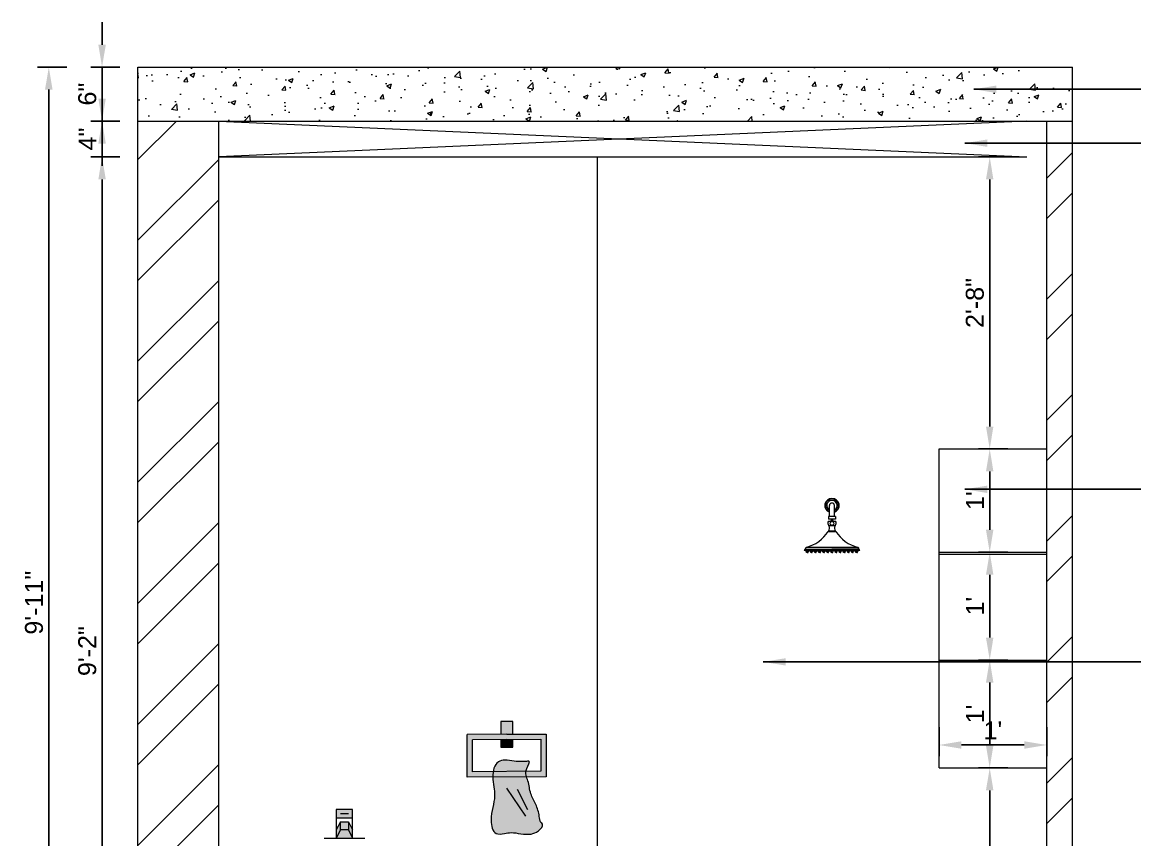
# Model space of a CAD drawing. Header units: inches. Extents: x 213 to 17763, y -4830 to 1802.
# Drawn here: x 5711.4 to 5835.3, y 1095.5 to 1186.4 of the extents above; entities that cross this region are included whole.
import ezdxf

# ---------------------------------------------------------------- set-up
doc = ezdxf.new("R2010")
doc.units = ezdxf.units.IN
doc.header["$MEASUREMENT"] = 0
for name, pattern in [('0', [0]), ('ACAD_ISO02W100', [15, 12, -3]), ('AUDIT_D_060311083008-3', [0])]:
    doc.linetypes.add(name, pattern=pattern)
doc.layers.add('.', color=30, linetype='Continuous')
doc.styles.get("Standard").update_dxf_attribs({"font": 'arial.ttf'})
doc.dimstyles.new('ISO-25', dxfattribs={"dimtxt": 4.5, "dimasz": 2.5, "dimexe": 1.25, "dimexo": 0.625, "dimtad": 1, "dimdec": 0, "dimlunit": 4, "dimtxsty": 'Standard', "dimcen": 2.5, "dimadec": 0, "dimazin": 0, "dimtfac": 1, "dimtdec": 0, "dimtmove": 0, "dimatfit": 3, "dimfxl": 1, "dimarcsym": 0})

# ---------------------------------------------------------------- blocks, each defined once
blk = doc.blocks.new('*D345')
at = {"color": 0, "linetype": 'AUDIT_D_060311083008-3', "lineweight": -2, "transparency": 16777216}
for p, q in [((5720.3, 1183.95), (5720.3, 1186.45)), ((5720.3, 1181.45), (5720.3, 1175.45)), ((5720.3, 1172.95), (5720.3, 1170.45))]:
    blk.add_line(p, q, dxfattribs=at)
at = {"color": 0, "linetype": 'ACAD_ISO02W100', "lineweight": -2, "transparency": 16777216}
for p, q in [((5722.3, 1181.45), (5719.05, 1181.45)), ((5722.3, 1175.45), (5719.05, 1175.45))]:
    blk.add_line(p, q, dxfattribs=at)
at = {"color": 0, "transparency": 16777216}
for points in [[(5719.89, 1183.95), (5720.72, 1183.95), (5720.3, 1181.45)], [(5719.89, 1172.95), (5720.72, 1172.95), (5720.3, 1175.45)]]:
    blk.add_solid(points, dxfattribs=at)
at = {"layer": 'Defpoints', "color": 0, "transparency": 16777216}
for p in [(5724.3, 1181.45), (5720.3, 1175.45), (5724.3, 1175.45)]:
    blk.add_point(p, dxfattribs=at)
at = {"color": 0, "lineweight": 5, "transparency": 16777216, "insert": (5718.66, 1178.45), "char_height": 2, "attachment_point": 5, "rotation": 90}
blk.add_mtext('6"', dxfattribs=at)
blk = doc.blocks.new('*D346')
at = {"color": 0, "linetype": 'AUDIT_D_060311083008-3', "lineweight": -2, "transparency": 16777216}
for p, q in [((5720.3, 1177.95), (5720.3, 1180.45)), ((5720.3, 1175.45), (5720.3, 1171.45)), ((5720.3, 1168.95), (5720.3, 1166.45))]:
    blk.add_line(p, q, dxfattribs=at)
at = {"color": 0, "linetype": 'ACAD_ISO02W100', "lineweight": -2, "transparency": 16777216}
for p, q in [((5722.3, 1175.45), (5719.05, 1175.45)), ((5722.3, 1171.45), (5719.05, 1171.45))]:
    blk.add_line(p, q, dxfattribs=at)
at = {"color": 0, "transparency": 16777216}
for points in [[(5719.89, 1177.95), (5720.72, 1177.95), (5720.3, 1175.45)], [(5719.89, 1168.95), (5720.72, 1168.95), (5720.3, 1171.45)]]:
    blk.add_solid(points, dxfattribs=at)
at = {"layer": 'Defpoints', "color": 0, "transparency": 16777216}
for p in [(5724.3, 1175.45), (5720.3, 1171.45), (5733.3, 1171.45)]:
    blk.add_point(p, dxfattribs=at)
at = {"color": 0, "lineweight": 5, "transparency": 16777216, "insert": (5718.68, 1173.45), "char_height": 2, "attachment_point": 5, "rotation": 90}
blk.add_mtext('4"', dxfattribs=at)
blk = doc.blocks.new('*D347')
at = {"color": 0, "linetype": 'ACAD_ISO02W100', "lineweight": -2, "transparency": 16777216}
for p, q in [((5716.37, 1181.45), (5713.12, 1181.45)), ((5716.37, 1062.22), (5713.12, 1062.22))]:
    blk.add_line(p, q, dxfattribs=at)
at = {"color": 0, "linetype": 'AUDIT_D_060311083008-3', "lineweight": -2, "transparency": 16777216}
blk.add_line((5714.37, 1178.95), (5714.37, 1064.72), dxfattribs=at)
at = {"color": 0, "transparency": 16777216}
for points in [[(5713.95, 1178.95), (5714.79, 1178.95), (5714.37, 1181.45)], [(5713.95, 1064.72), (5714.79, 1064.72), (5714.37, 1062.22)]]:
    blk.add_solid(points, dxfattribs=at)
at = {"layer": 'Defpoints', "color": 0, "transparency": 16777216}
for p in [(5722.3, 1181.45), (5714.37, 1062.22), (5724.3, 1062.22)]:
    blk.add_point(p, dxfattribs=at)
at = {"color": 0, "lineweight": 5, "transparency": 16777216, "insert": (5712.73, 1121.84), "char_height": 2, "attachment_point": 5, "rotation": 90}
blk.add_mtext('9\'-11"', dxfattribs=at)
blk = doc.blocks.new('*D326')
at = {"color": 0, "linetype": 'ACAD_ISO02W100', "lineweight": -2, "transparency": 16777216}
for p, q in [((5821.17, 1171.45), (5817.92, 1171.45)), ((5821.17, 1138.95), (5817.92, 1138.95))]:
    blk.add_line(p, q, dxfattribs=at)
at = {"color": 0, "linetype": 'AUDIT_D_060311083008-3', "lineweight": -2, "transparency": 16777216}
blk.add_line((5819.17, 1168.95), (5819.17, 1141.45), dxfattribs=at)
at = {"color": 0, "transparency": 16777216}
for points in [[(5818.75, 1168.95), (5819.58, 1168.95), (5819.17, 1171.45)], [(5818.75, 1141.45), (5819.58, 1141.45), (5819.17, 1138.95)]]:
    blk.add_solid(points, dxfattribs=at)
at = {"layer": 'Defpoints', "color": 0, "transparency": 16777216}
for p in [(5828.17, 1171.45), (5819.17, 1138.95), (5823.3, 1138.95)]:
    blk.add_point(p, dxfattribs=at)
at = {"color": 0, "lineweight": 5, "transparency": 16777216, "insert": (5817.52, 1155.2), "char_height": 2, "attachment_point": 5, "rotation": 90}
blk.add_mtext('2\'-8"', dxfattribs=at)
blk = doc.blocks.new('*D327')
at = {"color": 0, "linetype": 'ACAD_ISO02W100', "lineweight": -2, "transparency": 16777216}
for p, q in [((5821.17, 1138.95), (5817.92, 1138.95)), ((5821.17, 1127.45), (5817.92, 1127.45))]:
    blk.add_line(p, q, dxfattribs=at)
at = {"color": 0, "linetype": 'AUDIT_D_060311083008-3', "lineweight": -2, "transparency": 16777216}
blk.add_line((5819.17, 1136.45), (5819.17, 1129.95), dxfattribs=at)
at = {"color": 0, "transparency": 16777216}
for points in [[(5818.75, 1136.45), (5819.58, 1136.45), (5819.17, 1138.95)], [(5818.75, 1129.95), (5819.58, 1129.95), (5819.17, 1127.45)]]:
    blk.add_solid(points, dxfattribs=at)
at = {"layer": 'Defpoints', "color": 0, "transparency": 16777216}
for p in [(5823.79, 1138.95), (5819.17, 1127.45), (5823.3, 1127.45)]:
    blk.add_point(p, dxfattribs=at)
at = {"color": 0, "lineweight": 5, "transparency": 16777216, "insert": (5817.54, 1133.2), "char_height": 2, "attachment_point": 5, "rotation": 90}
blk.add_mtext("1'", dxfattribs=at)
blk = doc.blocks.new('*D328')
at = {"color": 0, "linetype": 'ACAD_ISO02W100', "lineweight": -2, "transparency": 16777216}
for p, q in [((5821.17, 1127.45), (5817.92, 1127.45)), ((5821.17, 1115.45), (5817.92, 1115.45))]:
    blk.add_line(p, q, dxfattribs=at)
at = {"color": 0, "linetype": 'AUDIT_D_060311083008-3', "lineweight": -2, "transparency": 16777216}
blk.add_line((5819.17, 1124.95), (5819.17, 1117.95), dxfattribs=at)
at = {"color": 0, "transparency": 16777216}
for points in [[(5818.75, 1124.95), (5819.58, 1124.95), (5819.17, 1127.45)], [(5818.75, 1117.95), (5819.58, 1117.95), (5819.17, 1115.45)]]:
    blk.add_solid(points, dxfattribs=at)
at = {"layer": 'Defpoints', "color": 0, "transparency": 16777216}
for p in [(5823.79, 1127.45), (5819.17, 1115.45), (5823.79, 1115.45)]:
    blk.add_point(p, dxfattribs=at)
at = {"color": 0, "lineweight": 5, "transparency": 16777216, "insert": (5817.54, 1121.45), "char_height": 2, "attachment_point": 5, "rotation": 90}
blk.add_mtext("1'", dxfattribs=at)
blk = doc.blocks.new('*D329')
at = {"color": 0, "linetype": 'ACAD_ISO02W100', "lineweight": -2, "transparency": 16777216}
for p, q in [((5821.17, 1115.45), (5817.92, 1115.45)), ((5821.17, 1103.45), (5817.92, 1103.45))]:
    blk.add_line(p, q, dxfattribs=at)
at = {"color": 0, "linetype": 'AUDIT_D_060311083008-3', "lineweight": -2, "transparency": 16777216}
blk.add_line((5819.17, 1112.95), (5819.17, 1105.95), dxfattribs=at)
at = {"color": 0, "transparency": 16777216}
for points in [[(5818.75, 1112.95), (5819.58, 1112.95), (5819.17, 1115.45)], [(5818.75, 1105.95), (5819.58, 1105.95), (5819.17, 1103.45)]]:
    blk.add_solid(points, dxfattribs=at)
at = {"layer": 'Defpoints', "color": 0, "transparency": 16777216}
for p in [(5823.79, 1115.45), (5819.17, 1103.45), (5823.79, 1103.45)]:
    blk.add_point(p, dxfattribs=at)
at = {"color": 0, "lineweight": 5, "transparency": 16777216, "insert": (5817.54, 1109.45), "char_height": 2, "attachment_point": 5, "rotation": 90}
blk.add_mtext("1'", dxfattribs=at)
blk = doc.blocks.new('*D357')
at = {"color": 0, "linetype": 'ACAD_ISO02W100', "lineweight": -2, "transparency": 16777216}
for p, q in [((5821.17, 1103.45), (5817.92, 1103.45)), ((5821.17, 1061.45), (5817.92, 1061.45))]:
    blk.add_line(p, q, dxfattribs=at)
at = {"color": 0, "linetype": 'AUDIT_D_060311083008-3', "lineweight": -2, "transparency": 16777216}
blk.add_line((5819.17, 1100.95), (5819.17, 1063.95), dxfattribs=at)
at = {"color": 0, "transparency": 16777216}
for points in [[(5818.75, 1100.95), (5819.58, 1100.95), (5819.17, 1103.45)], [(5818.75, 1063.95), (5819.58, 1063.95), (5819.17, 1061.45)]]:
    blk.add_solid(points, dxfattribs=at)
at = {"layer": 'Defpoints', "color": 0, "transparency": 16777216}
for p in [(5823.79, 1103.45), (5819.17, 1061.45), (5823.79, 1061.45)]:
    blk.add_point(p, dxfattribs=at)
at = {"color": 0, "lineweight": 5, "transparency": 16777216, "insert": (5817.52, 1082.45), "char_height": 2, "attachment_point": 5, "rotation": 90}
blk.add_mtext('3\'-6"', dxfattribs=at)
blk = doc.blocks.new('*D375')
at = {"color": 0, "linetype": 'ACAD_ISO02W100', "lineweight": -2, "transparency": 16777216}
for p, q in [((5722.3, 1171.45), (5719.05, 1171.45)), ((5722.3, 1061.45), (5719.05, 1061.45))]:
    blk.add_line(p, q, dxfattribs=at)
at = {"color": 0, "linetype": 'AUDIT_D_060311083008-3', "lineweight": -2, "transparency": 16777216}
blk.add_line((5720.3, 1168.95), (5720.3, 1063.95), dxfattribs=at)
at = {"color": 0, "transparency": 16777216}
for points in [[(5719.89, 1168.95), (5720.72, 1168.95), (5720.3, 1171.45)], [(5719.89, 1063.95), (5720.72, 1063.95), (5720.3, 1061.45)]]:
    blk.add_solid(points, dxfattribs=at)
at = {"layer": 'Defpoints', "color": 0, "transparency": 16777216}
for p in [(5733.3, 1171.45), (5720.3, 1061.45), (5724.3, 1061.45)]:
    blk.add_point(p, dxfattribs=at)
at = {"color": 0, "lineweight": 5, "transparency": 16777216, "insert": (5718.66, 1116.45), "char_height": 2, "attachment_point": 5, "rotation": 90}
blk.add_mtext('9\'-2"', dxfattribs=at)
blk = doc.blocks.new('*D356')
at = {"color": 0, "linetype": 'ACAD_ISO02W100', "lineweight": -2, "transparency": 16777216}
for p, q in [((5813.52, 1108), (5813.52, 1104.75)), ((5825.52, 1108), (5825.52, 1104.75))]:
    blk.add_line(p, q, dxfattribs=at)
at = {"color": 0, "linetype": 'AUDIT_D_060311083008-3', "lineweight": -2, "transparency": 16777216}
blk.add_line((5816.02, 1106), (5823.02, 1106), dxfattribs=at)
at = {"color": 0, "transparency": 16777216}
for points in [[(5816.02, 1106.41), (5816.02, 1105.58), (5813.52, 1106)], [(5823.02, 1106.41), (5823.02, 1105.58), (5825.52, 1106)]]:
    blk.add_solid(points, dxfattribs=at)
at = {"layer": 'Defpoints', "color": 0, "transparency": 16777216}
for p in [(5813.52, 1112.47), (5825.52, 1112.47), (5825.52, 1106)]:
    blk.add_point(p, dxfattribs=at)
at = {"color": 0, "lineweight": 5, "transparency": 16777216, "insert": (5819.52, 1107.62), "char_height": 2, "attachment_point": 5}
blk.add_mtext("1'", dxfattribs=at)
blk = doc.blocks.new('dfghfdh')
at = {"layer": '.', "lineweight": 5, "transparency": 33554687}
h = blk.add_hatch(color=55, dxfattribs=at)
h.dxf.hatch_style = 1
h.paths.add_polyline_path([(5013.25, 22535.66), (5009.55, 22535.67), (5005.85, 22535.69), (5005.85, 22531.69), (5013.25, 22531.66)])
h.paths.add_polyline_path([(5009.55, 22535.17), (5012.75, 22535.14), (5012.75, 22532.14), (5006.35, 22532.21), (5006.35, 22535.21)], flags=16)
h.paths.add_polyline_path([(5010.11, 22536.88), (5008.99, 22536.88), (5008.99, 22535.67), (5009.55, 22535.67), (5010.11, 22535.67)])
h.paths.add_polyline_path([(5010.11, 22535.17), (5009.55, 22535.17), (5008.99, 22535.17), (5008.99, 22534.46), (5010.11, 22534.46)], flags=16)
h = blk.add_hatch(color=55, dxfattribs=at)
h.dxf.hatch_style = 1
h.paths.add_polyline_path([(5010.11, 22535.17), (5009.55, 22535.17), (5008.99, 22535.17), (5008.99, 22534.46), (5010.11, 22534.46)])
at = {"color": 18, "lineweight": 5, "true_color": 0x000000}
for p, q in [((5009.55, 22535.67), (5005.85, 22535.69)), ((5005.85, 22535.69), (5005.85, 22531.69)), ((5009.55, 22535.67), (5013.25, 22535.66)), ((5013.25, 22531.66), (5013.25, 22535.66)), ((5009.55, 22535.17), (5006.35, 22535.21)), ((5006.35, 22535.21), (5006.35, 22532.21)), ((5009.55, 22535.17), (5012.75, 22535.14)), ((5012.75, 22532.14), (5012.75, 22535.14)), ((5005.85, 22531.69), (5013.25, 22531.66)), ((5006.35, 22532.21), (5012.75, 22532.14))]:
    blk.add_line(p, q, dxfattribs=at)
for points in [[(5008.99, 22535.67), (5008.99, 22536.88), (5010.11, 22536.88), (5010.11, 22535.67)], [(5010.11, 22535.17), (5010.11, 22534.46), (5008.99, 22534.46), (5008.99, 22535.17)]]:
    blk.add_lwpolyline(points, dxfattribs=at)
blk = doc.blocks.new('rdtdryrt')
at = {"layer": '.', "lineweight": 5, "transparency": 33554687}
h = blk.add_hatch(color=7, dxfattribs=at)
h.dxf.hatch_style = 1
edge = h.paths.add_edge_path()
edge.add_spline(control_points=[(4991.76, 22528.402), (4991.716, 22528.403), (4991.426, 22528.409), (4992.115, 22527.485), (4991.634, 22526.674), (4991.557, 22525.523), (4990.976, 22524.568), (4990.71, 22523.712), (4990.679, 22523.055), (4990.265, 22522.711), (4990.818, 22522.145), (4991.481, 22521.88), (4992.345, 22521.951), (4993.129, 22522.127), (4993.832, 22521.991), (4994.818, 22521.832), (4995.159, 22523.632), (4994.457, 22525.153), (4994.958, 22526.854), (4994.683, 22528.334), (4993.673, 22528.559), (4992.791, 22528.321), (4992.073, 22528.368), (4991.641, 22528.396)], knot_values=[0, 0, 0, 0, 0.118977, 0.785788, 1.895067, 3.054109, 4.100085, 5.197283, 5.75821, 5.959023, 6.650905, 7.35269, 8.278441, 9.132893, 9.728647, 10.474169, 11.709881, 13.914558, 15.591283, 17.013192, 17.599459, 18.453911, 19.739049, 19.739049, 19.739049, 19.739049], degree=3, periodic=0)
at = {"color": 18, "lineweight": 5, "true_color": 0x000000}
for p, q in [((4991.742, 22524.101), (4992.636, 22525.888)), ((4993.61, 22526.02), (4991.926, 22523.523))]:
    blk.add_line(p, q, dxfattribs=at)
blk.add_spline([(4991.641, 22528.396), (4992.927, 22528.396), (4993.775, 22528.499), (4994.34, 22528.344), (4994.828, 22527.009), (4994.675, 22525.339), (4994.983, 22523.156), (4994.546, 22522), (4993.8, 22522), (4993.21, 22522.077), (4992.361, 22521.975), (4991.436, 22521.949), (4990.794, 22522.232), (4990.433, 22522.822), (4990.562, 22522.976), (4990.717, 22523.516), (4991.025, 22524.569), (4991.462, 22525.519), (4991.719, 22526.649), (4991.822, 22527.754), (4991.641, 22528.396), (4991.76, 22528.402)], degree=3, dxfattribs=at)
blk = doc.blocks.new('Wbfront')
at = {"layer": '.', "lineweight": 5, "true_color": 0x000000}
h = blk.add_hatch(color=18, dxfattribs=at)
h.dxf.hatch_style = 1
h.paths.add_polyline_path([(-3, 52.5), (-6, 52.5), (-6, 51), (-3, 51)])
h.paths.add_polyline_path([(-3.75, 48.75), (-5.25, 48.75), (-6, 47.25), (-3, 47.25)])
h.paths.add_polyline_path([(-5.25, 48.75), (-5.25, 50.25), (-6, 48.75), (-6, 47.25)])
h.paths.add_polyline_path([(-3.75, 50.25), (-5.25, 50.25), (-5.25, 48.75), (-3.75, 48.75)])
h.paths.add_polyline_path([(-3.75, 50.25), (-3.75, 48.75), (-3, 47.25), (-3, 48.75)])
at = {"linetype": '0', "lineweight": 5}
for p, q in [((-6, 52.5), (-6, 47.25)), ((-3, 52.5), (-6, 52.5)), ((-5.25, 51.75), (-3.75, 51.75)), ((-3, 47.25), (-3, 52.5)), ((-6, 51), (-3, 51)), ((-5.25, 50.25), (-6, 48.75)), ((-5.25, 50.25), (-3.75, 50.25)), ((-5.25, 48.75), (-5.25, 50.25)), ((-3.75, 50.25), (-3, 48.75)), ((-3.75, 50.25), (-3.75, 48.75)), ((-8.25, 47.25), (-0.75, 47.25)), ((-5.25, 48.75), (-6, 47.25)), ((-3.75, 48.75), (-5.25, 48.75)), ((-3.75, 48.75), (-3, 47.25))]:
    blk.add_line(p, q, dxfattribs=at)

msp = doc.modelspace()

# ---------------------------------------------------------------- hatches: boundary and pattern name
at = {"layer": '.', "lineweight": 5, "transparency": 33554687}
h = msp.add_hatch(dxfattribs=at)
h.set_pattern_fill('AR-CONC', color=1, scale=0.03)
h.set_pattern_definition([(50, (-518.6957, 711.4474), (5.46554, -0.4781726), [0.5715, -6.2865]), (355, (-518.6957, 711.4474), (-1.0573026, 5.7317054), [0.4572, -5.0292175]), (100.45144, (-518.24, 711.4075), (4.4082374, 5.2535326), [0.4857003, -5.3427073]), (46.1842, (-518.696, 712.9714), (8.132371, -1.26127), [0.85725, -9.42975]), (96.63556, (-518.018, 712.866), (7.122124, 7.422784), [0.728551, -8.014068]), (351.18415, (-518.696, 712.971), (7.122124, 7.422784), [0.685799, -7.543792]), (21, (-517.9337, 712.5904), (4.5484317, -3.067956), [0.5715, -6.2865]), (326, (-517.9337, 712.5904), (1.854061, 5.525639), [0.4572, -5.0292]), (71.451445, (-517.5547, 712.3347), (6.4024926, 2.457683), [0.4857003, -5.342698]), (37.5, (-518.6957, 711.4474), (0.0926581, 2.53665117), [0, -4.96824, 0, -5.1054, 0, -5.04825]), (7.5, (-518.6957, 711.4474), (2.0045899, 3.0054172), [0, -2.91084, 0, -4.85394, 0, -1.92405]), (327.5, (-520.395, 711.4474), (4.06771786, -0.1718623), [0, -1.905, 0, -5.9436, 0, -7.8867]), (317.5, (-521.157, 711.4474), (4.4438754, 0.7627947), [0, -2.4765, 0, -3.94716, 0, -5.6007])])
h.paths.add_polyline_path([(5828.38, 1181.45), (5724.3, 1181.45), (5724.3, 1175.45), (5828.38, 1175.45)])
at = {"layer": '.', "lineweight": 5, "true_color": 0xed1f24}
h = msp.add_hatch(dxfattribs=at)
h.set_pattern_fill('ANSI32', color=240)
h.set_pattern_definition([(45, (-518.696, 711.447), (-6.735192, 6.735192), []), (45, (-514.206, 711.447), (-6.735192, 6.735192), [])])
h.paths.add_polyline_path([(5733.3, 1175.45), (5724.3, 1175.45), (5724.3, 1061.45), (5733.3, 1061.45)])
h.paths.add_polyline_path([(5828.38, 1175.45), (5825.52, 1175.45), (5825.52, 1061.45), (5828.38, 1061.45)])

# ---------------------------------------------------------------- linework, layer by layer
at = {"lineweight": 5}
for p, q in [((5724.3, 1061.45), (5724.3, 1181.45)), ((5724.3, 1181.45), (5828.38, 1181.45)), ((5828.38, 1061.45), (5828.38, 1181.45)), ((5724.3, 1175.45), (5828.38, 1175.45)), ((5733.3, 1061.45), (5733.3, 1175.45)), ((5733.3, 1175.45), (5823.3, 1171.45)), ((5823.3, 1175.45), (5733.3, 1171.45)), ((5825.52, 1061.45), (5825.52, 1175.45)), ((5733.3, 1171.45), (5823.3, 1171.45)), ((5813.52, 1138.95), (5825.52, 1138.95)), ((5813.52, 1103.45), (5813.52, 1138.95)), ((5813.52, 1127.45), (5825.52, 1127.45)), ((5813.52, 1127.25), (5825.52, 1127.25)), ((5813.52, 1115.45), (5825.52, 1115.45)), ((5813.52, 1115.25), (5825.52, 1115.25)), ((5813.52, 1103.45), (5825.52, 1103.45))]:
    msp.add_line(p, q, dxfattribs=at)
at = {"color": 4, "lineweight": 5}
for p, q in [((5775.47, 1061.45), (5775.47, 1171.45)), ((5798.68, 1127.64), (5798.68, 1127.59)), ((5798.68, 1127.59), (5799.03, 1127.59)), ((5798.77, 1127.43), (5798.73, 1127.59)), ((5798.93, 1127.43), (5798.97, 1127.59)), ((5799.03, 1127.64), (5799.03, 1127.59)), ((5799.14, 1127.64), (5799.14, 1127.59)), ((5799.14, 1127.59), (5799.49, 1127.59)), ((5799.23, 1127.43), (5799.19, 1127.59)), ((5799.39, 1127.43), (5799.43, 1127.59)), ((5799.49, 1127.64), (5799.49, 1127.59)), ((5799.59, 1127.64), (5799.59, 1127.59)), ((5799.59, 1127.59), (5799.94, 1127.59)), ((5799.69, 1127.43), (5799.65, 1127.59)), ((5799.85, 1127.43), (5799.89, 1127.59)), ((5799.94, 1127.64), (5799.94, 1127.59)), ((5800.05, 1127.64), (5800.05, 1127.59)), ((5800.05, 1127.59), (5800.4, 1127.59)), ((5800.15, 1127.43), (5800.11, 1127.59)), ((5800.31, 1127.43), (5800.35, 1127.59)), ((5800.4, 1127.64), (5800.4, 1127.59)), ((5800.51, 1127.64), (5800.51, 1127.59)), ((5800.51, 1127.59), (5800.86, 1127.59)), ((5800.6, 1127.43), (5800.57, 1127.59)), ((5800.77, 1127.43), (5800.81, 1127.59)), ((5800.86, 1127.64), (5800.86, 1127.59)), ((5800.97, 1127.64), (5800.97, 1127.59)), ((5800.97, 1127.59), (5801.32, 1127.59)), ((5801.06, 1127.43), (5801.02, 1127.59)), ((5801.22, 1127.43), (5801.26, 1127.59)), ((5801.32, 1127.64), (5801.32, 1127.59)), ((5801.43, 1127.64), (5801.43, 1127.59)), ((5801.78, 1127.59), (5801.43, 1127.59)), ((5801.52, 1127.43), (5801.48, 1127.59)), ((5801.68, 1127.43), (5801.72, 1127.59)), ((5801.78, 1127.64), (5801.78, 1127.59)), ((5801.88, 1127.64), (5801.88, 1127.59)), ((5802.23, 1127.59), (5801.88, 1127.59)), ((5801.98, 1127.43), (5801.94, 1127.59)), ((5802.14, 1127.43), (5802.18, 1127.59)), ((5802.23, 1127.64), (5802.23, 1127.59)), ((5802.34, 1127.64), (5802.34, 1127.59)), ((5802.69, 1127.59), (5802.34, 1127.59)), ((5802.44, 1127.43), (5802.4, 1127.59)), ((5802.6, 1127.43), (5802.64, 1127.59)), ((5802.69, 1127.64), (5802.69, 1127.59)), ((5802.8, 1127.64), (5802.8, 1127.59)), ((5803.15, 1127.59), (5802.8, 1127.59)), ((5802.89, 1127.43), (5802.85, 1127.59)), ((5803.06, 1127.43), (5803.1, 1127.59)), ((5803.15, 1127.64), (5803.15, 1127.59)), ((5803.26, 1127.64), (5803.26, 1127.59)), ((5803.61, 1127.59), (5803.26, 1127.59)), ((5803.35, 1127.43), (5803.31, 1127.59)), ((5803.51, 1127.43), (5803.55, 1127.59)), ((5803.61, 1127.64), (5803.61, 1127.59)), ((5803.72, 1127.64), (5803.72, 1127.59)), ((5804.07, 1127.59), (5803.72, 1127.59)), ((5803.81, 1127.43), (5803.77, 1127.59)), ((5803.97, 1127.43), (5804.01, 1127.59)), ((5804.07, 1127.64), (5804.07, 1127.59)), ((5804.17, 1127.64), (5804.17, 1127.59)), ((5804.52, 1127.59), (5804.17, 1127.59)), ((5804.27, 1127.43), (5804.23, 1127.59)), ((5804.43, 1127.43), (5804.47, 1127.59)), ((5804.52, 1127.64), (5804.52, 1127.59)), ((5798.85, 1127.43), (5798.77, 1127.43)), ((5798.85, 1127.43), (5798.93, 1127.43)), ((5799.31, 1127.43), (5799.23, 1127.43)), ((5799.31, 1127.43), (5799.39, 1127.43)), ((5799.77, 1127.43), (5799.69, 1127.43)), ((5799.77, 1127.43), (5799.85, 1127.43)), ((5800.23, 1127.43), (5800.15, 1127.43)), ((5800.23, 1127.43), (5800.31, 1127.43)), ((5800.69, 1127.43), (5800.6, 1127.43)), ((5800.69, 1127.43), (5800.77, 1127.43)), ((5801.14, 1127.43), (5801.06, 1127.43)), ((5801.14, 1127.43), (5801.22, 1127.43)), ((5801.6, 1127.43), (5801.52, 1127.43)), ((5801.6, 1127.43), (5801.68, 1127.43)), ((5802.06, 1127.43), (5801.98, 1127.43)), ((5802.06, 1127.43), (5802.14, 1127.43)), ((5802.52, 1127.43), (5802.44, 1127.43)), ((5802.52, 1127.43), (5802.6, 1127.43)), ((5802.98, 1127.43), (5802.89, 1127.43)), ((5802.98, 1127.43), (5803.06, 1127.43)), ((5803.43, 1127.43), (5803.35, 1127.43)), ((5803.43, 1127.43), (5803.51, 1127.43)), ((5803.89, 1127.43), (5803.81, 1127.43)), ((5803.89, 1127.43), (5803.97, 1127.43)), ((5804.35, 1127.43), (5804.27, 1127.43)), ((5804.35, 1127.43), (5804.43, 1127.43))]:
    msp.add_line(p, q, dxfattribs=at)
at = {"color": 0, "lineweight": 5}
for p, q in [((5801.32, 1131.43), (5801.32, 1132.65)), ((5801.88, 1131.43), (5801.88, 1132.65)), ((5801.99, 1131.43), (5801.21, 1131.43)), ((5801.21, 1131.43), (5801.21, 1131.13)), ((5801.32, 1131.43), (5801.32, 1131.67)), ((5801.88, 1131.43), (5801.88, 1131.7)), ((5801.99, 1131.43), (5801.99, 1131.13)), ((5801.99, 1131.13), (5801.21, 1131.13)), ((5801.21, 1130.93), (5801.99, 1130.93)), ((5801.26, 1130.44), (5801.94, 1130.44)), ((5801.26, 1130.44), (5801.26, 1130.42)), ((5801.26, 1130.42), (5801.94, 1130.42)), ((5801.49, 1131.13), (5801.53, 1130.98)), ((5801.67, 1130.98), (5801.53, 1130.98)), ((5801.71, 1131.13), (5801.67, 1130.98)), ((5801.94, 1130.44), (5801.94, 1130.42)), ((5801.19, 1129.77), (5802.02, 1129.77)), ((5801.24, 1129.82), (5801.96, 1129.82)), ((5801.24, 1129.82), (5801.24, 1129.77)), ((5801.96, 1129.82), (5801.96, 1129.77)), ((5804.7, 1127.64), (5798.5, 1127.64)), ((5798.6, 1127.8), (5801.6, 1127.8)), ((5804.47, 1127.99), (5798.73, 1127.99)), ((5804.6, 1127.8), (5801.6, 1127.8))]:
    msp.add_line(p, q, dxfattribs=at)
for centre, radius, start, end in [((5801.6, 1132.65), 0.795, 290.8378, 249.1622), ((5801.6, 1132.65), 0.738, 292.5424, 247.4576), ((5801.6, 1132.65), 0.58, 299.1988, 240.8012), ((5801.6, 1132.65), 0.283, 0, 180), ((5801.5, 1130.71), 0.357, 143.2974, 229.383), ((5800.65, 1130.14), 0.674, 331.504, 23.701), ((5801.54, 1130.85), 0.129, 92.5034, 143.2201), ((5801.66, 1130.85), 0.129, 36.7799, 87.4966), ((5802.56, 1130.14), 0.674, 156.299, 208.496), ((5801.71, 1130.71), 0.357, 310.617, 36.7026), ((5797.67, 1132.05), 4.19, 284.6186, 327.0495), ((5805.53, 1132.05), 4.19, 212.9505, 255.3814), ((5798.66, 1127.66), 0.154, 110.748, 186.7349), ((5798.79, 1127.82), 0.185, 108.2495, 184.0084), ((5804.42, 1127.82), 0.185, 355.9916, 71.7505), ((5804.55, 1127.66), 0.154, 353.2651, 69.252)]:
    msp.add_arc(centre, radius, start, end, dxfattribs=at)
at = {"color": 0, "lineweight": 5, "extrusion": (0, 0, -1)}
msp.add_ellipse((5801.6, 1130.67), major_axis=(-0.236, 0), ratio=0.779002, dxfattribs=at)

# ---------------------------------------------------------------- block references
at = {"color": 18, "lineweight": 5, "true_color": 0x000000}
for name, p, xscale, yscale, zscale in [('dfghfdh', (11716.05, -25662.17), -1.18786621057052, 1.18786621057052, 1.18786621057052), ('rdtdryrt', (12039.56, -27201.52), -1.256445686076767, 1.256445686076767, 1.256445686076767)]:
    msp.add_blockref(name, p, dxfattribs=dict(at, xscale=xscale, yscale=yscale, zscale=zscale))
at = {"lineweight": 5, "xscale": 0.6061429507959141, "yscale": 0.6061429507959141, "zscale": 0.6061429507959141}
msp.add_blockref('Wbfront', (5750.03, 1066.99), dxfattribs=at)

# ---------------------------------------------------------------- dimensions: what is measured, and where the dimension line sits
at = {"lineweight": 5}
for base, p1, p2, picture, middle in [((5720.3, 1175.45), (5724.3, 1181.45), (5724.3, 1175.45), '*D345', (5718.66, 1178.45)), ((5714.37, 1062.22), (5722.3, 1181.45), (5724.3, 1062.22), '*D347', (5712.73, 1121.84)), ((5720.3, 1171.45), (5724.3, 1175.45), (5733.3, 1171.45), '*D346', (5718.68, 1173.45)), ((5720.3, 1061.45), (5733.3, 1171.45), (5724.3, 1061.45), '*D375', (5718.66, 1116.45)), ((5819.1672, 1138.9515), (5828.1672, 1171.4474), (5823.3043, 1138.9515), '*D326', (5817.521, 1155.1995)), ((5819.16716124, 1127.44736611), (5823.79464505, 1138.94736611), (5823.30431082, 1127.44736611), '*D327', (5817.53806847, 1133.19736611)), ((5819.17, 1115.45), (5823.79, 1127.45), (5823.79, 1115.45), '*D328', (5817.54, 1121.45)), ((5819.17, 1103.45), (5823.79, 1115.45), (5823.79, 1103.45), '*D329', (5817.54, 1109.45)), ((5819.17, 1061.45), (5823.79, 1103.45), (5823.79, 1061.45), '*D357', (5817.52, 1082.45))]:
    dim = msp.add_linear_dim(base=base, p1=p1, p2=p2, angle=90, dimstyle='ISO-25', override={"dimtxt": 2, "dimtmove": 1, "dimfxl": 2, "dimfxlon": 1, "dimarcsym": 2}, dxfattribs=at)
    dim.commit()
    dim.dimension.update_dxf_attribs({"geometry": picture, "text_midpoint": middle})
dim = msp.add_linear_dim(base=(5825.52, 1106), p1=(5813.52, 1112.47), p2=(5825.52, 1112.47), dimstyle='ISO-25', override={"dimtxt": 2, "dimtmove": 1, "dimfxl": 2, "dimfxlon": 1, "dimarcsym": 2}, dxfattribs=at)
dim.commit()
dim.dimension.update_dxf_attribs({"geometry": '*D356', "text_midpoint": (5819.52, 1107.62)})

# ---------------------------------------------------------------- leaders
for points in [[(5817.4, 1178.99), (5841.49, 1178.99)], [(5816.4, 1172.99), (5841.49, 1172.99)], [(5816.4, 1134.46), (5841.49, 1134.46)], [(5793.95, 1115.25), (5841.49, 1115.25)]]:
    msp.add_leader(points, dimstyle='ISO-25', override={"dimgap": 0.625, "dimtad": 0}, dxfattribs=at)

doc.saveas('drawing.dxf')
